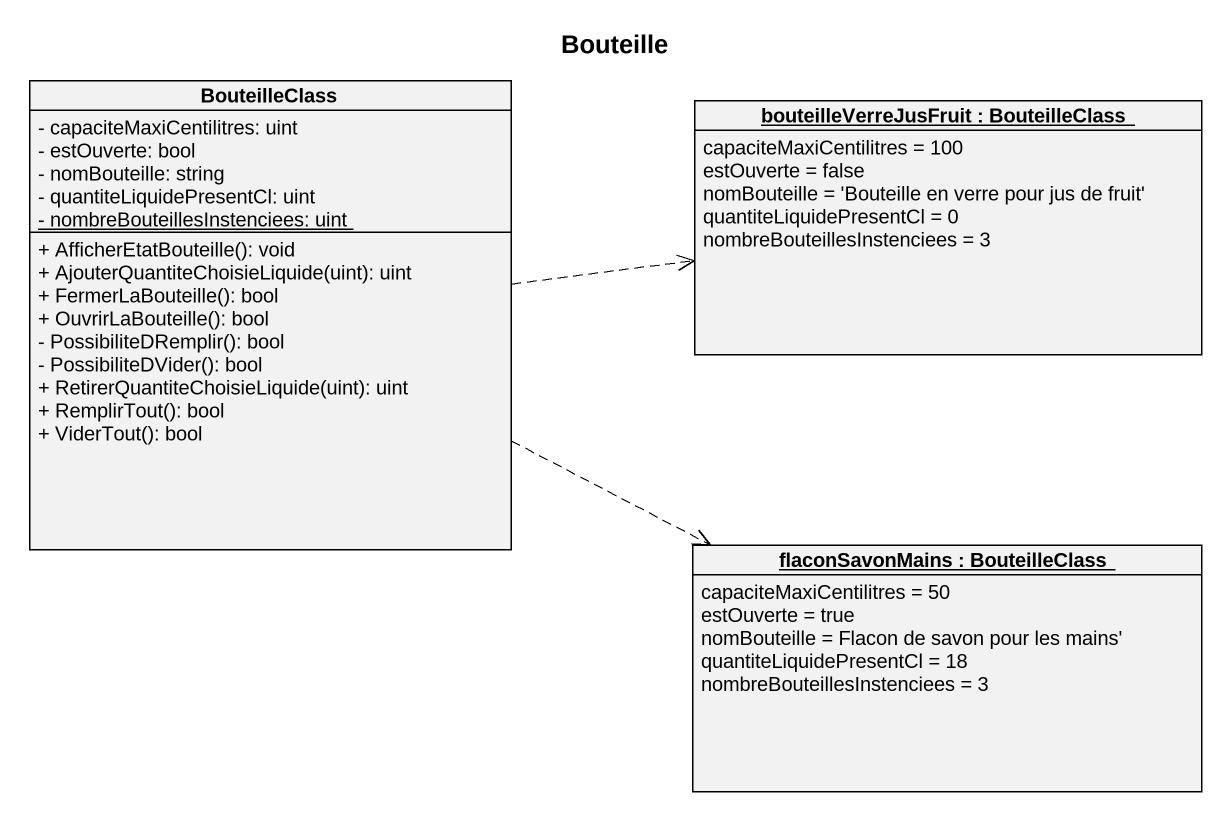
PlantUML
@startuml
title Bouteille
hide circle
hide empty members
skinparam classAttributeIconSize 0
class BouteilleClass {
  - capaciteMaxiCentilitres: uint
  - estOuverte: bool
  - nomBouteille: string
  - quantiteLiquidePresentCl: uint
  {static} - nombreBouteillesInstenciees: uint
  + AfficherEtatBouteille(): void
  + AjouterQuantiteChoisieLiquide(uint): uint
  + FermerLaBouteille(): bool
  + OuvrirLaBouteille(): bool
  - PossibiliteDRemplir(): bool
  - PossibiliteDVider(): bool
  + RetirerQuantiteChoisieLiquide(uint): uint
  + RemplirTout(): bool
  + ViderTout(): bool
}
object "bouteilleVerreJusFruit : BouteilleClass" as bouteilleVerreJusFruit {
  capaciteMaxiCentilitres = 100
  estOuverte = false
  nomBouteille = 'Bouteille en verre pour jus de fruit'
  quantiteLiquidePresentCl = 0
  nombreBouteillesInstenciees = 3
}
object "flaconSavonMains : BouteilleClass" as flaconSavonMains {
  capaciteMaxiCentilitres = 50
  estOuverte = true
  nomBouteille = Flacon de savon pour les mains'
  quantiteLiquidePresentCl = 18
  nombreBouteillesInstenciees = 3
}
BouteilleClass .right.> bouteilleVerreJusFruit
BouteilleClass .right.> flaconSavonMains
@enduml
